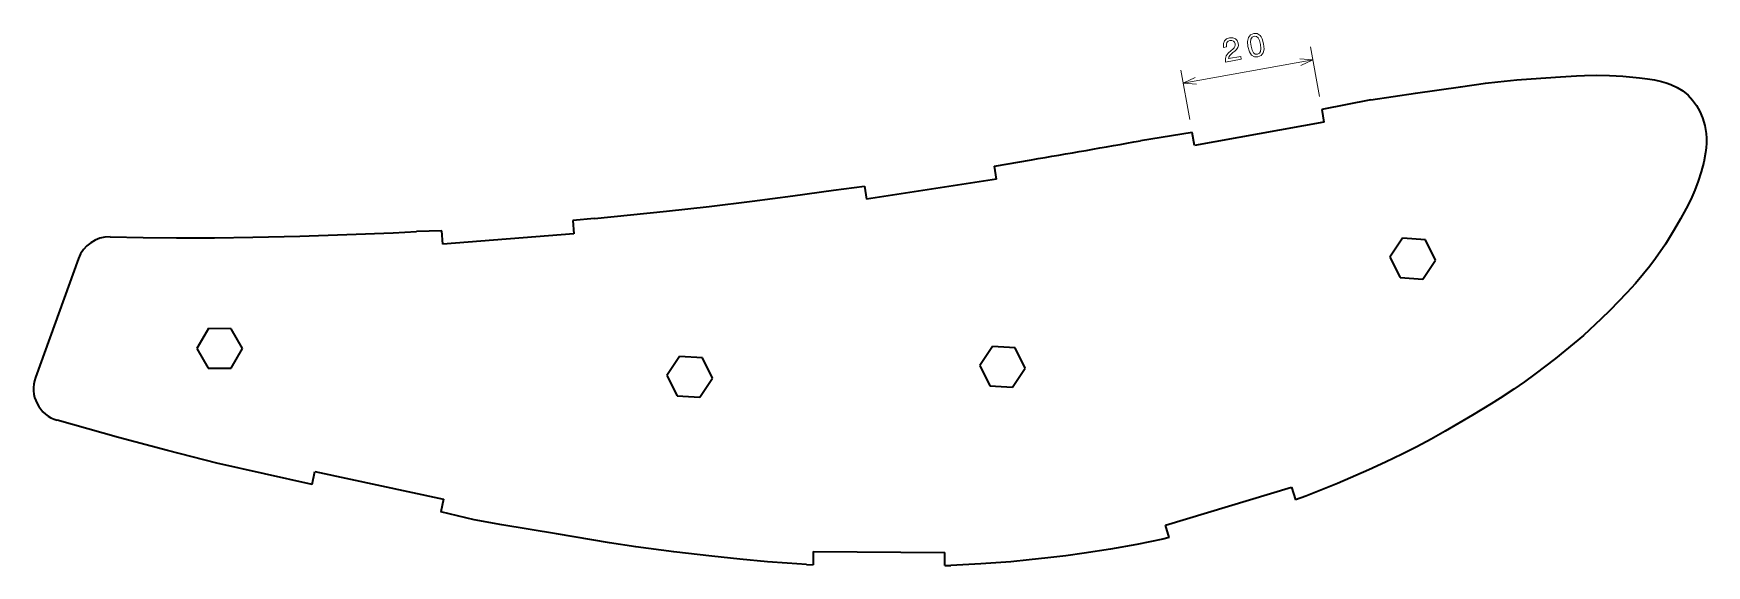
# Model space of a CAD drawing. Extents: x 74 to 328, y 189 to 270.
import ezdxf

# ---------------------------------------------------------------- set-up
doc = ezdxf.new("R2010")
doc.units = 0

msp = doc.modelspace()

# ---------------------------------------------------------------- linework, layer by layer
at = {"color": 7, "lineweight": 13, "ltscale": 0.191386}
msp.add_line((269.627686, 260.263306), (268.276062, 267.798462), dxfattribs=at)
at = {"color": 7, "lineweight": 13}
msp.add_line((248.941299, 262.29834), (268.62915, 265.829895), dxfattribs=at)
at = {"color": 7, "lineweight": 13, "ltscale": 0.190806}
msp.add_line((249.935745, 256.754578), (248.588181, 264.266907), dxfattribs=at)
at = {"color": 7, "lineweight": 35, "ltscale": 0.190168}
msp.add_line((277.448669, 259.741394), (269.980774, 258.294739), dxfattribs=at)
at = {"color": 7, "lineweight": 35, "ltscale": 0.050001}
msp.add_line((269.980774, 258.294739), (270.333923, 256.326141), dxfattribs=at)
at = {"color": 7, "lineweight": 35, "ltscale": 0.198247}
msp.add_line((250.288864, 254.786011), (242.460342, 253.522141), dxfattribs=at)
at = {"color": 7, "lineweight": 35, "ltscale": 0.05}
for p, q in [((250.641983, 252.817429), (250.288864, 254.786011)), ((220.56218, 247.689606), (220.255386, 249.665924)), ((200.492081, 246.598083), (200.798874, 244.621765)), ((136.382584, 237.825195), (136.230087, 239.819366)), ((156.171371, 241.380508), (156.323898, 239.386337)), ((116.527451, 201.283295), (116.943771, 203.239487)), ((136.506821, 199.062683), (136.09053, 197.106491)), ((265.417114, 200.846054), (265.989136, 198.929596)), ((246.819443, 193.194122), (246.247421, 195.11058)), ((192.696915, 191.075226), (192.684494, 189.075256)), ((212.684128, 188.951202), (212.696518, 190.951172))]:
    msp.add_line(p, q, dxfattribs=at)
at = {"color": 7, "lineweight": 35}
for p, q in [((270.333923, 256.326141), (250.641983, 252.817429)), ((156.323898, 239.386337), (136.382584, 237.825195)), ((116.943771, 203.239487), (136.506821, 199.062683)), ((246.247421, 195.11058), (265.417114, 200.846054))]:
    msp.add_line(p, q, dxfattribs=at)
at = {"color": 7, "lineweight": 35, "ltscale": 0.142411}
msp.add_line((220.255386, 249.665924), (225.868332, 250.637619), dxfattribs=at)
at = {"color": 7, "lineweight": 35, "ltscale": 0.5}
for p, q in [((220.56218, 247.689606), (200.798874, 244.621765)), ((192.696915, 191.075226), (212.696518, 190.951172))]:
    msp.add_line(p, q, dxfattribs=at)
at = {"color": 7, "lineweight": 35, "ltscale": 0.118819}
msp.add_line((195.777237, 245.998962), (200.492081, 246.598083), dxfattribs=at)
at = {"color": 7, "lineweight": 35, "ltscale": 0.082095}
msp.add_line((159.436661, 241.728821), (156.171371, 241.380508), dxfattribs=at)
at = {"color": 7, "lineweight": 35, "ltscale": 0.095909}
msp.add_line((136.230087, 239.819366), (132.394913, 239.723572), dxfattribs=at)
at = {"color": 7, "lineweight": 35, "ltscale": 0.086603}
for p, q in [((282.285522, 238.709015), (280.362915, 235.827423)), ((285.742371, 238.484756), (282.285522, 238.709015)), ((285.353943, 232.497345), (287.27655, 235.378937)), ((281.897095, 232.721603), (285.353943, 232.497345)), ((100.757034, 224.962387), (99.020401, 221.965027)), ((105.948593, 221.954468), (104.221115, 224.957108)), ((99.020401, 221.965027), (100.74791, 218.962387)), ((219.936935, 222.264908), (218.014297, 219.383316)), ((172.384598, 220.743881), (170.46196, 217.862289)), ((223.005356, 216.053238), (224.927963, 218.93483)), ((175.453018, 214.532211), (177.375626, 217.413803)), ((219.548508, 216.277496), (223.005356, 216.053238)), ((171.99617, 214.75647), (175.453018, 214.532211))]:
    msp.add_line(p, q, dxfattribs=at)
at = {"color": 7, "lineweight": 35, "ltscale": 0.086602}
for p, q in [((287.27655, 235.378937), (285.742371, 238.484756)), ((280.362915, 235.827423), (281.897095, 232.721603)), ((104.221115, 224.957108), (100.757034, 224.962387)), ((104.21199, 218.957108), (105.948593, 221.954468)), ((223.393753, 222.040649), (219.936935, 222.264908)), ((224.927963, 218.93483), (223.393753, 222.040649)), ((100.74791, 218.962387), (104.21199, 218.957108)), ((175.841415, 220.519623), (172.384598, 220.743881)), ((177.375626, 217.413803), (175.841415, 220.519623)), ((218.014297, 219.383316), (219.548508, 216.277496)), ((170.46196, 217.862289), (171.99617, 214.75647))]:
    msp.add_line(p, q, dxfattribs=at)
at = {"color": 7, "lineweight": 35, "ltscale": 0.480428}
msp.add_line((80.997452, 235.60675), (74.465561, 217.533798), dxfattribs=at)
at = {"color": 7, "lineweight": 35, "ltscale": 0.371528}
msp.add_line((116.527451, 201.283295), (102.021744, 204.513977), dxfattribs=at)
at = {"color": 7, "lineweight": 35, "ltscale": 0.042111}
msp.add_line((267.580566, 199.481537), (265.989136, 198.929596), dxfattribs=at)
at = {"color": 7, "lineweight": 35, "ltscale": 0.130464}
msp.add_line((141.162491, 195.878326), (136.09053, 197.106491), dxfattribs=at)
at = {"color": 7, "lineweight": 35, "ltscale": 0.025428}
msp.add_line((246.819443, 193.194122), (245.83223, 192.949249), dxfattribs=at)
at = {"color": 7, "lineweight": 35, "ltscale": 0.02473}
msp.add_line((191.695694, 189.102936), (192.684494, 189.075256), dxfattribs=at)
at = {"color": 7, "lineweight": 35, "ltscale": 0.022769}
msp.add_line((212.684128, 188.951202), (213.59462, 188.973053), dxfattribs=at)
at = {"color": 7, "lineweight": 13}
for points in [[(258.772583, 267.830719), (258.986877, 267.064728), (259.319885, 266.550598), (259.752747, 266.279846), (260.288574, 266.263245), (260.780273, 266.464172), (261.092041, 266.8685), (261.220642, 267.465424), (261.160278, 268.259033), (260.941956, 269.019165), (260.792419, 269.309998), (260.612976, 269.539124), (260.180176, 269.809875), (259.648376, 269.832336), (259.152588, 269.62558), (258.841736, 269.216278), (258.708191, 268.618469)], [(255.382248, 265.485596), (257.750061, 265.910339), (257.673462, 266.33725), (255.802048, 266.001556), (255.864456, 266.253571), (256.008423, 266.479218), (256.496216, 266.930481), (256.76239, 267.131958), (257.051697, 267.404175), (257.240479, 267.694214), (257.32196, 268.011169), (257.311951, 268.352661), (257.152771, 268.754456), (256.860718, 269.040253), (256.465881, 269.184631), (255.990891, 269.17627), (255.529495, 269.006409), (255.208969, 268.708099), (255.042435, 268.293945), (255.051163, 267.788269), (255.063644, 267.71875), (255.515366, 267.799805), (255.508224, 267.839508), (255.492355, 268.185059), (255.581863, 268.457336), (255.76683, 268.654449), (256.039978, 268.759827), (256.336792, 268.761841), (256.57251, 268.676025), (256.746216, 268.507324), (256.839478, 268.27301), (256.845703, 268.038452), (256.786133, 267.827942), (256.657532, 267.630646), (256.46582, 267.442566), (256.201477, 267.231171), (255.770187, 266.836121), (255.486465, 266.447083), (255.354172, 266.013428), (255.379562, 265.500488)], [(259.249146, 267.916199), (259.181152, 268.523987), (259.227783, 268.978088), (259.405701, 269.271332), (259.72229, 269.420349), (260.065918, 269.389771), (260.334717, 269.176666), (260.536316, 268.767059), (260.683777, 268.173523), (260.752686, 267.560791), (260.706055, 267.106689), (260.528076, 266.813446), (260.215576, 266.670288), (259.867859, 266.695007), (259.59906, 266.908112), (259.397522, 267.317719)]]:
    msp.add_lwpolyline(points, close=True, dxfattribs=at)
for points in [[(266.819031, 264.979309), (268.62915, 265.829895), (266.63623, 265.998322)], [(250.751419, 263.148926), (248.941299, 262.29834), (250.934219, 262.129913)]]:
    msp.add_lwpolyline(points, dxfattribs=at)
at = {"color": 7, "lineweight": 35}
for points in [[(277.448669, 259.741394), (284.248901, 260.751343), (291.058838, 261.743683), (294.863525, 262.261353), (296.768677, 262.488037), (299.630981, 262.771545), (301.84967, 262.947876), (306.294312, 263.251282), (308.707336, 263.392822), (309.914246, 263.442383), (311.725037, 263.471558), (313.744385, 263.429932), (315.762573, 263.320251), (318.273987, 263.103668), (319.523804, 262.949158), (320.575806, 262.775574), (321.617676, 262.542328), (322.351257, 262.327271), (323.071594, 262.063446), (323.997375, 261.627991), (324.868958, 261.089783), (325.665039, 260.449127), (326.367493, 259.712646), (326.97345, 258.881409), (327.473755, 257.981506), (327.87439, 257.031372), (328.226013, 255.852798), (328.431702, 254.645493), (328.481934, 253.914505), (328.479492, 253.180618), (328.428894, 252.446213), (328.336487, 251.71344), (328.053772, 250.259995), (327.673767, 248.814743), (327.222412, 247.400085), (326.703064, 246.01622), (326.088684, 244.604599), (325.405823, 243.218796), (324.543152, 241.631302), (323.631531, 240.068207), (322.234436, 237.823486), (320.747559, 235.649277), (319.850342, 234.453308), (318.91333, 233.285507), (317.663635, 231.827225), (316.371765, 230.403305), (313.797485, 227.731613), (312.475708, 226.435226), (309.760864, 223.940292), (308.367737, 222.740494), (305.517212, 220.411484), (302.407104, 218.025162), (300.821045, 216.876572), (299.210632, 215.763687), (297.12854, 214.400375), (295.722473, 213.518112), (292.883667, 211.794083), (288.732605, 209.355789), (286.63501, 208.177551), (284.450317, 207.007645), (282.239441, 205.886002), (279.705627, 204.668777), (277.14917, 203.498825), (272.387817, 201.432617), (267.580566, 199.481537)], [(159.436661, 241.728821), (164.913254, 242.23909), (170.384415, 242.808899), (176.900681, 243.545471), (183.409805, 244.339294), (189.596115, 245.148697), (195.777237, 245.998962)], [(85.804977, 238.906158), (90.859146, 238.822845), (95.913956, 238.781189), (101.704208, 238.783401), (107.49379, 238.848083), (114.638931, 239.015305), (121.782913, 239.247238), (128.859085, 239.537384), (132.394913, 239.723572)], [(102.021744, 204.513977), (94.558121, 206.446671), (87.10759, 208.427734), (82.439865, 209.709732), (77.7827, 211.029999)], [(191.695694, 189.102936), (188.726669, 189.289185), (185.760361, 189.51886), (181.51384, 189.908966), (177.271622, 190.350739), (171.495132, 191.022308), (165.734329, 191.802307), (161.71727, 192.422699), (159.042831, 192.861633), (153.696854, 193.760986), (145.337601, 195.157196), (141.162491, 195.878326)], [(245.83223, 192.949249), (241.862534, 192.14621), (237.87587, 191.433868), (233.874649, 190.81073), (231.115463, 190.433594), (228.350906, 190.097595), (225.543808, 189.798065), (222.732651, 189.538879), (218.16658, 189.203461), (213.59462, 188.973053)]]:
    msp.add_lwpolyline(points, dxfattribs=at)
for centre, radius, start, end in [((-121.511101, 2297.537598), 2076.168021, 279.631896, 280.096656), ((85.699753, 233.907257), 5, 88.794187, 160.129277), ((79.167862, 215.83429), 5, 160.129277, 253.916582)]:
    msp.add_arc(centre, radius, start, end, dxfattribs=at)

doc.saveas('drawing.dxf')
